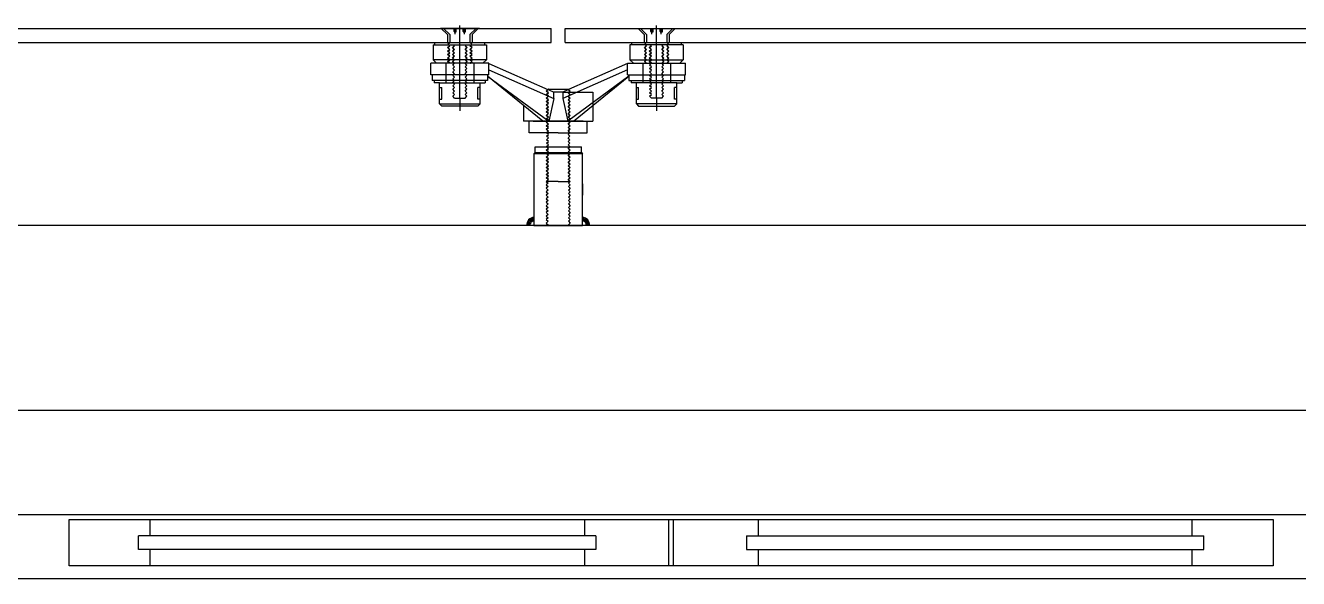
# Model space of a CAD drawing. Header units: millimetres. Extents: x -7448 to 427567, y 91657 to 341328.
# Drawn here: x 309354 to 310454, y 215457 to 215935 of the extents above; entities that cross this region are included whole.
import ezdxf

# ---------------------------------------------------------------- set-up
doc = ezdxf.new("R2010")
doc.units = ezdxf.units.MM
doc.header["$LTSCALE"] = 500
doc.header["$MEASUREMENT"] = 0
doc.linetypes.add('CENTER1', pattern=[8, 6, -1, 0, -1])
doc.linetypes.add('DASH_2', pattern=[34, 30, -1.5, 1, -1.5])
doc.layers.add('e-plan', color=9, linetype='CONTINUOUS')

msp = doc.modelspace()

# ---------------------------------------------------------------- linework, layer by layer
at = {"layer": 'e-plan'}
for p, q in [((308122.2, 215931.9), (309808.6, 215931.9)), ((309808.6, 215919.9), (309808.6, 215931.9)), ((309820.6, 215931.9), (311522.2, 215931.9)), ((309820.6, 215919.9), (309820.6, 215931.9)), ((308122.2, 215919.9), (309808.6, 215919.9)), ((309820.6, 215919.9), (311522.2, 215919.9)), ((311212.2, 215761.9), (308437.1, 215761.9)), ((309793.6, 215761.9), (309835.6, 215761.9)), ((311212.2, 215601.9), (308437.1, 215601.9)), ((311102.2, 215511.9), (308722.2, 215511.9)), ((309462.2, 215493.9), (309462.2, 215507.9)), ((309837.2, 215507.9), (309837.2, 215493.9)), ((309910.2, 215467.9), (309910.2, 215507.9)), ((309914.2, 215467.9), (309914.2, 215507.9)), ((309987.2, 215507.9), (309987.2, 215493.9)), ((310362.2, 215493.9), (310362.2, 215507.9)), ((309847.2, 215493.9), (309452.2, 215493.9)), ((309847.2, 215493.9), (309847.2, 215481.9)), ((309977.2, 215493.9), (309977.2, 215481.9)), ((309977.2, 215493.9), (310372.2, 215493.9)), ((309462.2, 215467.9), (309462.2, 215481.9)), ((309837.2, 215481.9), (309837.2, 215467.9)), ((309987.2, 215481.9), (309987.2, 215467.9)), ((310362.2, 215467.9), (310362.2, 215481.9)), ((308722.2, 215456.9), (311102.2, 215456.9))]:
    msp.add_line(p, q, dxfattribs=at)
at = {"layer": 'e-plan', "linetype": 'Continuous'}
for p, q in [((309746.5, 215931.9), (309712.8, 215931.9)), ((309718.9, 215926.7), (309713.6, 215931.9)), ((309726.3, 215928.9), (309724.9, 215928.9)), ((309734.3, 215928.9), (309732.9, 215928.9)), ((309740.4, 215926.7), (309745.6, 215931.9)), ((309882.8, 215931.9), (309916.5, 215931.9)), ((309888.9, 215926.7), (309883.6, 215931.9)), ((309894.9, 215928.9), (309896.3, 215928.9)), ((309902.9, 215928.9), (309904.3, 215928.9)), ((309910.4, 215926.7), (309915.6, 215931.9)), ((309706.6, 215917.9), (309719.6, 215917.9)), ((309706.6, 215917.9), (309706.6, 215904.9)), ((309708.1, 215917.9), (309708.1, 215919.9)), ((309718.9, 215926.7), (309718.9, 215919.9)), ((309719.9, 215917.9), (309723.8, 215917.9)), ((309720.9, 215926.7), (309720.9, 215919.9)), ((309724.1, 215917.9), (309735.1, 215917.9)), ((309735.4, 215917.9), (309739.4, 215917.9)), ((309738.4, 215926.7), (309738.4, 215919.9)), ((309739.7, 215917.9), (309751.1, 215917.9)), ((309740.4, 215926.7), (309740.4, 215919.9)), ((309751.1, 215917.9), (309751.1, 215919.9)), ((309751.1, 215917.9), (309752.6, 215917.9)), ((309752.6, 215917.9), (309752.6, 215904.9)), ((309876.6, 215917.9), (309876.6, 215904.9)), ((309878.1, 215917.9), (309876.6, 215917.9)), ((309878.1, 215917.9), (309878.1, 215919.9)), ((309889.6, 215917.9), (309878.1, 215917.9)), ((309888.9, 215926.7), (309888.9, 215919.9)), ((309893.8, 215917.9), (309889.9, 215917.9)), ((309890.9, 215926.7), (309890.9, 215919.9)), ((309905.1, 215917.9), (309894.1, 215917.9)), ((309909.4, 215917.9), (309905.4, 215917.9)), ((309908.4, 215926.7), (309908.4, 215919.9)), ((309922.6, 215917.9), (309909.7, 215917.9)), ((309910.4, 215926.7), (309910.4, 215919.9)), ((309921.1, 215917.9), (309921.1, 215919.9)), ((309922.6, 215917.9), (309922.6, 215904.9)), ((309720.9, 215904.9), (309706.6, 215904.9)), ((309752.6, 215904.9), (309720.9, 215904.9)), ((309876.6, 215904.9), (309908.4, 215904.9)), ((309908.4, 215904.9), (309922.6, 215904.9)), ((309720.6, 215901.9), (309704.6, 215901.9)), ((309704.6, 215891.9), (309704.6, 215901.9)), ((309734.1, 215901.9), (309720.9, 215901.9)), ((309738.4, 215901.9), (309734.4, 215901.9)), ((309754.6, 215901.9), (309738.7, 215901.9)), ((309754.6, 215891.9), (309754.6, 215901.9)), ((309754.6, 215901.7), (309805.6, 215879.2)), ((309754.6, 215896.2), (309810.7, 215871.5)), ((309874.6, 215896.2), (309818.6, 215871.5)), ((309874.6, 215901.7), (309823.6, 215879.2)), ((309874.6, 215901.9), (309890.6, 215901.9)), ((309874.6, 215891.9), (309874.6, 215901.9)), ((309890.9, 215901.9), (309894.8, 215901.9)), ((309895.1, 215901.9), (309908.4, 215901.9)), ((309908.7, 215901.9), (309924.6, 215901.9)), ((309924.6, 215891.9), (309924.6, 215901.9)), ((309754.6, 215891.9), (309704.6, 215891.9)), ((309705.6, 215891.9), (309705.6, 215886.9)), ((309753.6, 215886.9), (309705.6, 215886.9)), ((309707.6, 215886.9), (309707.6, 215884.9)), ((309712.1, 215866.9), (309712.1, 215884.9)), ((309747.1, 215866.9), (309747.1, 215884.9)), ((309751.6, 215886.9), (309751.6, 215884.9)), ((309753.6, 215891.9), (309753.6, 215886.9)), ((309753.6, 215890.9), (309806.4, 215851.9)), ((309801.3, 215851.9), (309753.6, 215890.8)), ((309875.6, 215890.9), (309822.9, 215851.9)), ((309827.9, 215851.9), (309875.6, 215890.8)), ((309874.6, 215891.9), (309924.6, 215891.9)), ((309875.6, 215891.9), (309875.6, 215886.9)), ((309875.6, 215886.9), (309923.6, 215886.9)), ((309877.6, 215886.9), (309877.6, 215884.9)), ((309882.1, 215866.9), (309882.1, 215884.9)), ((309917.1, 215866.9), (309917.1, 215884.9)), ((309921.6, 215886.9), (309921.6, 215884.9)), ((309923.6, 215891.9), (309923.6, 215886.9)), ((309714.1, 215870.9), (309714.1, 215880.9)), ((309745.1, 215870.9), (309745.1, 215880.9)), ((309805.8, 215879.1), (309810.7, 215876.9)), ((309805.9, 215879.6), (309823.3, 215879.6)), ((309818.5, 215876.9), (309810.7, 215876.9)), ((309810.7, 215871.5), (309810.7, 215876.9)), ((309823.4, 215879.1), (309818.5, 215876.9)), ((309818.5, 215876.9), (309844.6, 215876.9)), ((309818.6, 215876.9), (309818.6, 215871.5)), ((309844.6, 215876.9), (309844.6, 215851.9)), ((309884.1, 215870.9), (309884.1, 215880.9)), ((309915.1, 215870.9), (309915.1, 215880.9)), ((309714.1, 215864.9), (309712.1, 215866.9)), ((309745.1, 215864.9), (309714.1, 215864.9)), ((309747.1, 215866.9), (309745.1, 215864.9)), ((309784.6, 215865.5), (309784.6, 215851.9)), ((309810.7, 215871.5), (309806.4, 215851.9)), ((309818.6, 215871.5), (309822.9, 215851.9)), ((309882.1, 215866.9), (309884.1, 215864.9)), ((309884.1, 215864.9), (309915.1, 215864.9)), ((309915.1, 215864.9), (309917.1, 215866.9)), ((309814.6, 215851.9), (309784.6, 215851.9)), ((309793.1, 215851.9), (309814.6, 215851.9)), ((309814.6, 215851.9), (309844.6, 215851.9)), ((309836.1, 215851.9), (309814.6, 215851.9)), ((309804.3, 215841.9), (309789.6, 215841.9)), ((309814.6, 215841.9), (309804.6, 215841.9)), ((309814.6, 215841.9), (309824.6, 215841.9)), ((309824.9, 215841.9), (309839.6, 215841.9)), ((309794.6, 215824.8), (309794.6, 215829.8)), ((309794.6, 215829.8), (309804.5, 215829.8)), ((309804.7, 215829.8), (309824.5, 215829.8)), ((309824.8, 215829.8), (309834.6, 215829.8)), ((309834.6, 215824.8), (309834.6, 215829.8)), ((309793.6, 215823.8), (309794.6, 215824.8)), ((309793.6, 215823.8), (309793.6, 215761.9)), ((309835.6, 215823.8), (309793.6, 215823.8)), ((309794.6, 215824.8), (309834.6, 215824.8)), ((309834.6, 215824.8), (309835.6, 215823.8)), ((309835.6, 215761.9), (309835.6, 215823.8)), ((309835.6, 215797.8), (309835.6, 215787.9))]:
    msp.add_line(p, q, dxfattribs=at)
at = {"layer": 'e-plan', "linetype": 'CENTER1'}
for p, q in [((309715.6, 215931.9), (309720.9, 215926.7)), ((309724.6, 215929.2), (309724.6, 215931.9)), ((309725.6, 215926.9), (309725.6, 215931.9)), ((309726.6, 215929.2), (309726.6, 215931.9)), ((309729.6, 215871.9), (309729.6, 215934.5)), ((309732.6, 215929.2), (309732.6, 215931.9)), ((309733.6, 215926.9), (309733.6, 215931.9)), ((309734.6, 215929.2), (309734.6, 215931.9)), ((309743.6, 215931.9), (309738.4, 215926.7)), ((309885.6, 215931.9), (309890.9, 215926.7)), ((309894.6, 215929.2), (309894.6, 215931.9)), ((309895.6, 215926.9), (309895.6, 215931.9)), ((309896.6, 215929.2), (309896.6, 215931.9)), ((309899.6, 215871.9), (309899.6, 215934.5)), ((309902.6, 215929.2), (309902.6, 215931.9)), ((309903.6, 215926.9), (309903.6, 215931.9)), ((309904.6, 215929.2), (309904.6, 215931.9)), ((309913.6, 215931.9), (309908.4, 215926.7)), ((309719.1, 215915.4), (309720.6, 215916.9)), ((309719.4, 215918.4), (309720.9, 215919.9)), ((309720.9, 215916.9), (309719.4, 215918.4)), ((309719.4, 215915.4), (309720.9, 215916.9)), ((309720.6, 215916.9), (309719.6, 215917.9)), ((309723.3, 215915.4), (309724.8, 215916.9)), ((309723.6, 215915.4), (309725.1, 215916.9)), ((309724.8, 215916.9), (309723.8, 215917.9)), ((309725.1, 215916.9), (309724.1, 215917.9)), ((309734.1, 215916.9), (309735.1, 215917.9)), ((309735.6, 215915.4), (309734.1, 215916.9)), ((309734.4, 215916.9), (309735.4, 215917.9)), ((309735.9, 215915.4), (309734.4, 215916.9)), ((309739.9, 215918.4), (309738.4, 215919.9)), ((309738.4, 215916.9), (309739.9, 215918.4)), ((309739.9, 215915.4), (309738.4, 215916.9)), ((309738.7, 215916.9), (309739.7, 215917.9)), ((309740.2, 215915.4), (309738.7, 215916.9)), ((309889.1, 215915.4), (309890.6, 215916.9)), ((309889.4, 215918.4), (309890.9, 215919.9)), ((309890.9, 215916.9), (309889.4, 215918.4)), ((309889.4, 215915.4), (309890.9, 215916.9)), ((309890.6, 215916.9), (309889.6, 215917.9)), ((309893.3, 215915.4), (309894.8, 215916.9)), ((309893.6, 215915.4), (309895.1, 215916.9)), ((309894.8, 215916.9), (309893.8, 215917.9)), ((309895.1, 215916.9), (309894.1, 215917.9)), ((309904.1, 215916.9), (309905.1, 215917.9)), ((309905.6, 215915.4), (309904.1, 215916.9)), ((309904.4, 215916.9), (309905.4, 215917.9)), ((309905.9, 215915.4), (309904.4, 215916.9)), ((309909.9, 215918.4), (309908.4, 215919.9)), ((309908.4, 215916.9), (309909.9, 215918.4)), ((309909.9, 215915.4), (309908.4, 215916.9)), ((309908.7, 215916.9), (309909.7, 215917.9)), ((309910.2, 215915.4), (309908.7, 215916.9)), ((309706.6, 215904.9), (309709.6, 215901.9)), ((309720.6, 215913.9), (309719.1, 215915.4)), ((309719.1, 215912.4), (309720.6, 215913.9)), ((309720.6, 215910.9), (309719.1, 215912.4)), ((309719.1, 215909.4), (309720.6, 215910.9)), ((309720.6, 215907.9), (309719.1, 215909.4)), ((309719.1, 215906.4), (309720.6, 215907.9)), ((309720.6, 215904.9), (309719.1, 215906.4)), ((309719.1, 215903.4), (309720.6, 215904.9)), ((309720.9, 215913.9), (309719.4, 215915.4)), ((309719.4, 215912.4), (309720.9, 215913.9)), ((309720.9, 215910.9), (309719.4, 215912.4)), ((309719.4, 215909.4), (309720.9, 215910.9)), ((309720.9, 215907.9), (309719.4, 215909.4)), ((309719.4, 215906.4), (309720.9, 215907.9)), ((309720.9, 215904.9), (309719.4, 215906.4)), ((309719.4, 215903.4), (309720.9, 215904.9)), ((309724.8, 215913.9), (309723.3, 215915.4)), ((309723.3, 215912.4), (309724.8, 215913.9)), ((309724.8, 215910.9), (309723.3, 215912.4)), ((309723.3, 215909.4), (309724.8, 215910.9)), ((309724.8, 215907.9), (309723.3, 215909.4)), ((309723.3, 215906.4), (309724.8, 215907.9)), ((309724.8, 215904.9), (309723.3, 215906.4)), ((309723.3, 215903.4), (309724.8, 215904.9)), ((309725.1, 215913.9), (309723.6, 215915.4)), ((309723.6, 215912.4), (309725.1, 215913.9)), ((309725.1, 215910.9), (309723.6, 215912.4)), ((309723.6, 215909.4), (309725.1, 215910.9)), ((309725.1, 215907.9), (309723.6, 215909.4)), ((309723.6, 215906.4), (309725.1, 215907.9)), ((309725.1, 215904.9), (309723.6, 215906.4)), ((309723.6, 215903.4), (309725.1, 215904.9)), ((309734.1, 215913.9), (309735.6, 215915.4)), ((309735.6, 215912.4), (309734.1, 215913.9)), ((309734.1, 215910.9), (309735.6, 215912.4)), ((309735.6, 215909.4), (309734.1, 215910.9)), ((309734.1, 215907.9), (309735.6, 215909.4)), ((309735.6, 215906.4), (309734.1, 215907.9)), ((309734.1, 215904.9), (309735.6, 215906.4)), ((309735.6, 215903.4), (309734.1, 215904.9)), ((309734.4, 215913.9), (309735.9, 215915.4)), ((309735.9, 215912.4), (309734.4, 215913.9)), ((309734.4, 215910.9), (309735.9, 215912.4)), ((309735.9, 215909.4), (309734.4, 215910.9)), ((309734.4, 215907.9), (309735.9, 215909.4)), ((309735.9, 215906.4), (309734.4, 215907.9)), ((309734.4, 215904.9), (309735.9, 215906.4)), ((309735.9, 215903.4), (309734.4, 215904.9)), ((309738.4, 215913.9), (309739.9, 215915.4)), ((309739.9, 215912.4), (309738.4, 215913.9)), ((309738.4, 215910.9), (309739.9, 215912.4)), ((309739.9, 215909.4), (309738.4, 215910.9)), ((309738.4, 215907.9), (309739.9, 215909.4)), ((309739.9, 215906.4), (309738.4, 215907.9)), ((309738.4, 215904.9), (309739.9, 215906.4)), ((309739.9, 215903.4), (309738.4, 215904.9)), ((309738.7, 215913.9), (309740.2, 215915.4)), ((309740.2, 215912.4), (309738.7, 215913.9)), ((309738.7, 215910.9), (309740.2, 215912.4)), ((309740.2, 215909.4), (309738.7, 215910.9)), ((309738.7, 215907.9), (309740.2, 215909.4)), ((309740.2, 215906.4), (309738.7, 215907.9)), ((309738.7, 215904.9), (309740.2, 215906.4)), ((309740.2, 215903.4), (309738.7, 215904.9)), ((309752.6, 215904.9), (309749.6, 215901.9)), ((309876.6, 215904.9), (309879.6, 215901.9)), ((309890.6, 215913.9), (309889.1, 215915.4)), ((309889.1, 215912.4), (309890.6, 215913.9)), ((309890.6, 215910.9), (309889.1, 215912.4)), ((309889.1, 215909.4), (309890.6, 215910.9)), ((309890.6, 215907.9), (309889.1, 215909.4)), ((309889.1, 215906.4), (309890.6, 215907.9)), ((309890.6, 215904.9), (309889.1, 215906.4)), ((309889.1, 215903.4), (309890.6, 215904.9)), ((309890.9, 215913.9), (309889.4, 215915.4)), ((309889.4, 215912.4), (309890.9, 215913.9)), ((309890.9, 215910.9), (309889.4, 215912.4)), ((309889.4, 215909.4), (309890.9, 215910.9)), ((309890.9, 215907.9), (309889.4, 215909.4)), ((309889.4, 215906.4), (309890.9, 215907.9)), ((309890.9, 215904.9), (309889.4, 215906.4)), ((309889.4, 215903.4), (309890.9, 215904.9)), ((309894.8, 215913.9), (309893.3, 215915.4)), ((309893.3, 215912.4), (309894.8, 215913.9)), ((309894.8, 215910.9), (309893.3, 215912.4)), ((309893.3, 215909.4), (309894.8, 215910.9)), ((309894.8, 215907.9), (309893.3, 215909.4)), ((309893.3, 215906.4), (309894.8, 215907.9)), ((309894.8, 215904.9), (309893.3, 215906.4)), ((309893.3, 215903.4), (309894.8, 215904.9)), ((309895.1, 215913.9), (309893.6, 215915.4)), ((309893.6, 215912.4), (309895.1, 215913.9)), ((309895.1, 215910.9), (309893.6, 215912.4)), ((309893.6, 215909.4), (309895.1, 215910.9)), ((309895.1, 215907.9), (309893.6, 215909.4)), ((309893.6, 215906.4), (309895.1, 215907.9)), ((309895.1, 215904.9), (309893.6, 215906.4)), ((309893.6, 215903.4), (309895.1, 215904.9)), ((309904.1, 215913.9), (309905.6, 215915.4)), ((309905.6, 215912.4), (309904.1, 215913.9)), ((309904.1, 215910.9), (309905.6, 215912.4)), ((309905.6, 215909.4), (309904.1, 215910.9)), ((309904.1, 215907.9), (309905.6, 215909.4)), ((309905.6, 215906.4), (309904.1, 215907.9)), ((309904.1, 215904.9), (309905.6, 215906.4)), ((309905.6, 215903.4), (309904.1, 215904.9)), ((309904.4, 215913.9), (309905.9, 215915.4)), ((309905.9, 215912.4), (309904.4, 215913.9)), ((309904.4, 215910.9), (309905.9, 215912.4)), ((309905.9, 215909.4), (309904.4, 215910.9)), ((309904.4, 215907.9), (309905.9, 215909.4)), ((309905.9, 215906.4), (309904.4, 215907.9)), ((309904.4, 215904.9), (309905.9, 215906.4)), ((309905.9, 215903.4), (309904.4, 215904.9)), ((309908.4, 215913.9), (309909.9, 215915.4)), ((309909.9, 215912.4), (309908.4, 215913.9)), ((309908.4, 215910.9), (309909.9, 215912.4)), ((309909.9, 215909.4), (309908.4, 215910.9)), ((309908.4, 215907.9), (309909.9, 215909.4)), ((309909.9, 215906.4), (309908.4, 215907.9)), ((309908.4, 215904.9), (309909.9, 215906.4)), ((309909.9, 215903.4), (309908.4, 215904.9)), ((309908.7, 215913.9), (309910.2, 215915.4)), ((309910.2, 215912.4), (309908.7, 215913.9)), ((309908.7, 215910.9), (309910.2, 215912.4)), ((309910.2, 215909.4), (309908.7, 215910.9)), ((309908.7, 215907.9), (309910.2, 215909.4)), ((309910.2, 215906.4), (309908.7, 215907.9)), ((309908.7, 215904.9), (309910.2, 215906.4)), ((309910.2, 215903.4), (309908.7, 215904.9)), ((309922.6, 215904.9), (309919.6, 215901.9)), ((309720.6, 215901.9), (309719.1, 215903.4)), ((309720.9, 215901.9), (309719.4, 215903.4)), ((309724.8, 215901.9), (309723.3, 215903.4)), ((309725.1, 215901.9), (309723.6, 215903.4)), ((309723.6, 215900.4), (309725.1, 215901.9)), ((309725.1, 215898.9), (309723.6, 215900.4)), ((309723.6, 215897.4), (309725.1, 215898.9)), ((309725.1, 215895.9), (309723.6, 215897.4)), ((309723.6, 215894.4), (309725.1, 215895.9)), ((309725.1, 215892.9), (309723.6, 215894.4)), ((309734.1, 215901.9), (309735.6, 215903.4)), ((309735.6, 215900.4), (309734.1, 215901.9)), ((309734.1, 215898.9), (309735.6, 215900.4)), ((309735.6, 215897.4), (309734.1, 215898.9)), ((309734.1, 215895.9), (309735.6, 215897.4)), ((309735.6, 215894.4), (309734.1, 215895.9)), ((309734.1, 215892.9), (309735.6, 215894.4)), ((309734.4, 215901.9), (309735.9, 215903.4)), ((309738.4, 215901.9), (309739.9, 215903.4)), ((309738.7, 215901.9), (309740.2, 215903.4)), ((309890.6, 215901.9), (309889.1, 215903.4)), ((309890.9, 215901.9), (309889.4, 215903.4)), ((309894.8, 215901.9), (309893.3, 215903.4)), ((309895.1, 215901.9), (309893.6, 215903.4)), ((309893.6, 215900.4), (309895.1, 215901.9)), ((309895.1, 215898.9), (309893.6, 215900.4)), ((309893.6, 215897.4), (309895.1, 215898.9)), ((309895.1, 215895.9), (309893.6, 215897.4)), ((309893.6, 215894.4), (309895.1, 215895.9)), ((309895.1, 215892.9), (309893.6, 215894.4)), ((309904.1, 215901.9), (309905.6, 215903.4)), ((309905.6, 215900.4), (309904.1, 215901.9)), ((309904.1, 215898.9), (309905.6, 215900.4)), ((309905.6, 215897.4), (309904.1, 215898.9)), ((309904.1, 215895.9), (309905.6, 215897.4)), ((309905.6, 215894.4), (309904.1, 215895.9)), ((309904.1, 215892.9), (309905.6, 215894.4)), ((309904.4, 215901.9), (309905.9, 215903.4)), ((309908.4, 215901.9), (309909.9, 215903.4)), ((309908.7, 215901.9), (309910.2, 215903.4)), ((309712.1, 215884.9), (309707.6, 215884.9)), ((309712.1, 215884.9), (309749.8, 215884.9)), ((309723.6, 215891.4), (309725.1, 215892.9)), ((309725.1, 215889.9), (309723.6, 215891.4)), ((309723.6, 215888.4), (309725.1, 215889.9)), ((309725.1, 215886.9), (309723.6, 215888.4)), ((309723.6, 215885.4), (309725.1, 215886.9)), ((309725.1, 215883.9), (309723.6, 215885.4)), ((309723.6, 215882.4), (309725.1, 215883.9)), ((309735.6, 215891.4), (309734.1, 215892.9)), ((309734.1, 215889.9), (309735.6, 215891.4)), ((309735.6, 215888.4), (309734.1, 215889.9)), ((309734.1, 215886.9), (309735.6, 215888.4)), ((309735.6, 215885.4), (309734.1, 215886.9)), ((309734.1, 215883.9), (309735.6, 215885.4)), ((309735.6, 215882.4), (309734.1, 215883.9)), ((309749.8, 215884.9), (309751.6, 215884.9)), ((309879.5, 215884.9), (309877.6, 215884.9)), ((309917.1, 215884.9), (309879.5, 215884.9)), ((309893.6, 215891.4), (309895.1, 215892.9)), ((309895.1, 215889.9), (309893.6, 215891.4)), ((309893.6, 215888.4), (309895.1, 215889.9)), ((309895.1, 215886.9), (309893.6, 215888.4)), ((309893.6, 215885.4), (309895.1, 215886.9)), ((309895.1, 215883.9), (309893.6, 215885.4)), ((309893.6, 215882.4), (309895.1, 215883.9)), ((309905.6, 215891.4), (309904.1, 215892.9)), ((309904.1, 215889.9), (309905.6, 215891.4)), ((309905.6, 215888.4), (309904.1, 215889.9)), ((309904.1, 215886.9), (309905.6, 215888.4)), ((309905.6, 215885.4), (309904.1, 215886.9)), ((309904.1, 215883.9), (309905.6, 215885.4)), ((309905.6, 215882.4), (309904.1, 215883.9)), ((309917.1, 215884.9), (309921.6, 215884.9)), ((309712.1, 215880.9), (309714.1, 215880.9)), ((309725.1, 215880.9), (309723.6, 215882.4)), ((309723.6, 215879.4), (309725.1, 215880.9)), ((309725.1, 215877.9), (309723.6, 215879.4)), ((309723.6, 215876.4), (309725.1, 215877.9)), ((309725.1, 215874.9), (309723.6, 215876.4)), ((309723.6, 215873.4), (309725.1, 215874.9)), ((309725.1, 215871.9), (309723.6, 215873.4)), ((309725.1, 215871.9), (309734.1, 215871.9)), ((309729.6, 215871.9), (309729.6, 215860.9)), ((309734.1, 215880.9), (309735.6, 215882.4)), ((309735.6, 215879.4), (309734.1, 215880.9)), ((309734.1, 215877.9), (309735.6, 215879.4)), ((309735.6, 215876.4), (309734.1, 215877.9)), ((309734.1, 215874.9), (309735.6, 215876.4)), ((309735.6, 215873.4), (309734.1, 215874.9)), ((309734.1, 215871.9), (309735.6, 215873.4)), ((309747.1, 215880.9), (309745.1, 215880.9)), ((309804.3, 215877.9), (309805.6, 215879.2)), ((309805.8, 215876.4), (309804.3, 215877.9)), ((309804.3, 215874.9), (309805.8, 215876.4)), ((309805.8, 215873.4), (309804.3, 215874.9)), ((309804.3, 215871.9), (309805.8, 215873.4)), ((309805.8, 215870.4), (309804.3, 215871.9)), ((309804.6, 215877.9), (309806.1, 215879.4)), ((309806.1, 215876.4), (309804.6, 215877.9)), ((309804.6, 215874.9), (309806.1, 215876.4)), ((309806.1, 215873.4), (309804.6, 215874.9)), ((309804.6, 215871.9), (309806.1, 215873.4)), ((309806.1, 215870.4), (309804.6, 215871.9)), ((309806.1, 215879.4), (309805.9, 215879.6)), ((309823.1, 215879.4), (309823.3, 215879.6)), ((309824.6, 215877.9), (309823.1, 215879.4)), ((309823.1, 215876.4), (309824.6, 215877.9)), ((309824.6, 215874.9), (309823.1, 215876.4)), ((309823.1, 215873.4), (309824.6, 215874.9)), ((309824.6, 215871.9), (309823.1, 215873.4)), ((309823.1, 215870.4), (309824.6, 215871.9)), ((309823.4, 215876.4), (309824.9, 215877.9)), ((309824.9, 215874.9), (309823.4, 215876.4)), ((309823.4, 215873.4), (309824.9, 215874.9)), ((309824.9, 215871.9), (309823.4, 215873.4)), ((309823.4, 215870.4), (309824.9, 215871.9)), ((309824.9, 215877.9), (309823.6, 215879.2)), ((309882.1, 215880.9), (309884.1, 215880.9)), ((309895.1, 215880.9), (309893.6, 215882.4)), ((309893.6, 215879.4), (309895.1, 215880.9)), ((309895.1, 215877.9), (309893.6, 215879.4)), ((309893.6, 215876.4), (309895.1, 215877.9)), ((309895.1, 215874.9), (309893.6, 215876.4)), ((309893.6, 215873.4), (309895.1, 215874.9)), ((309895.1, 215871.9), (309893.6, 215873.4)), ((309904.1, 215871.9), (309895.1, 215871.9)), ((309899.6, 215871.9), (309899.6, 215860.9)), ((309904.1, 215880.9), (309905.6, 215882.4)), ((309905.6, 215879.4), (309904.1, 215880.9)), ((309904.1, 215877.9), (309905.6, 215879.4)), ((309905.6, 215876.4), (309904.1, 215877.9)), ((309904.1, 215874.9), (309905.6, 215876.4)), ((309905.6, 215873.4), (309904.1, 215874.9)), ((309904.1, 215871.9), (309905.6, 215873.4)), ((309917.1, 215880.9), (309915.1, 215880.9)), ((309712.1, 215870.9), (309714.1, 215870.9)), ((309712.1, 215866.9), (309747.1, 215866.9)), ((309747.1, 215870.9), (309745.1, 215870.9)), ((309804.3, 215868.9), (309805.8, 215870.4)), ((309805.8, 215867.4), (309804.3, 215868.9)), ((309804.3, 215865.9), (309805.8, 215867.4)), ((309805.8, 215864.4), (309804.3, 215865.9)), ((309804.3, 215862.9), (309805.8, 215864.4)), ((309805.8, 215861.4), (309804.3, 215862.9)), ((309804.3, 215859.9), (309805.8, 215861.4)), ((309804.6, 215868.9), (309806.1, 215870.4)), ((309806.1, 215867.4), (309804.6, 215868.9)), ((309804.6, 215865.9), (309806.1, 215867.4)), ((309806.1, 215864.4), (309804.6, 215865.9)), ((309804.6, 215862.9), (309806.1, 215864.4)), ((309806.1, 215861.4), (309804.6, 215862.9)), ((309804.6, 215859.9), (309806.1, 215861.4)), ((309824.6, 215868.9), (309823.1, 215870.4)), ((309823.1, 215867.4), (309824.6, 215868.9)), ((309824.6, 215865.9), (309823.1, 215867.4)), ((309823.1, 215864.4), (309824.6, 215865.9)), ((309824.6, 215862.9), (309823.1, 215864.4)), ((309823.1, 215861.4), (309824.6, 215862.9)), ((309824.6, 215859.9), (309823.1, 215861.4)), ((309824.9, 215868.9), (309823.4, 215870.4)), ((309823.4, 215867.4), (309824.9, 215868.9)), ((309824.9, 215865.9), (309823.4, 215867.4)), ((309823.4, 215864.4), (309824.9, 215865.9)), ((309824.9, 215862.9), (309823.4, 215864.4)), ((309823.4, 215861.4), (309824.9, 215862.9)), ((309824.9, 215859.9), (309823.4, 215861.4)), ((309882.1, 215870.9), (309884.1, 215870.9)), ((309917.1, 215866.9), (309882.1, 215866.9)), ((309917.1, 215870.9), (309915.1, 215870.9)), ((309805.8, 215858.4), (309804.3, 215859.9)), ((309804.3, 215856.9), (309805.8, 215858.4)), ((309805.8, 215855.4), (309804.3, 215856.9)), ((309804.3, 215853.9), (309805.8, 215855.4)), ((309805.8, 215852.4), (309804.3, 215853.9)), ((309804.3, 215850.9), (309805.8, 215852.4)), ((309805.8, 215849.4), (309804.3, 215850.9)), ((309806.1, 215858.4), (309804.6, 215859.9)), ((309804.6, 215856.9), (309806.1, 215858.4)), ((309806.1, 215855.4), (309804.6, 215856.9)), ((309804.6, 215853.9), (309806.1, 215855.4)), ((309806.1, 215852.4), (309804.6, 215853.9)), ((309804.6, 215850.9), (309806.1, 215852.4)), ((309806.1, 215849.4), (309804.6, 215850.9)), ((309805.8, 215855.4), (309804.8, 215856.4)), ((309823.1, 215858.4), (309824.6, 215859.9)), ((309824.6, 215856.9), (309823.1, 215858.4)), ((309823.1, 215855.4), (309824.6, 215856.9)), ((309824.6, 215853.9), (309823.1, 215855.4)), ((309823.1, 215852.4), (309824.6, 215853.9)), ((309824.6, 215850.9), (309823.1, 215852.4)), ((309823.1, 215849.4), (309824.6, 215850.9)), ((309823.4, 215858.4), (309824.9, 215859.9)), ((309824.9, 215856.9), (309823.4, 215858.4)), ((309823.4, 215855.4), (309824.9, 215856.9)), ((309823.4, 215855.4), (309824.4, 215856.4)), ((309824.9, 215853.9), (309823.4, 215855.4)), ((309823.4, 215852.4), (309824.9, 215853.9)), ((309824.9, 215850.9), (309823.4, 215852.4)), ((309823.4, 215849.4), (309824.9, 215850.9)), ((309804.3, 215847.9), (309805.8, 215849.4)), ((309805.8, 215846.4), (309804.3, 215847.9)), ((309804.3, 215844.9), (309805.8, 215846.4)), ((309805.8, 215843.4), (309804.3, 215844.9)), ((309804.3, 215841.9), (309805.8, 215843.4)), ((309804.6, 215847.9), (309806.1, 215849.4)), ((309806.1, 215846.4), (309804.6, 215847.9)), ((309804.6, 215844.9), (309806.1, 215846.4)), ((309806.1, 215843.4), (309804.6, 215844.9)), ((309804.6, 215841.9), (309806.1, 215843.4)), ((309806.1, 215840.4), (309804.6, 215841.9)), ((309804.6, 215838.9), (309806.1, 215840.4)), ((309806.1, 215837.4), (309804.6, 215838.9)), ((309806.1, 215843.4), (309805.1, 215844.4)), ((309824.6, 215847.9), (309823.1, 215849.4)), ((309823.1, 215846.4), (309824.6, 215847.9)), ((309824.6, 215844.9), (309823.1, 215846.4)), ((309823.1, 215843.4), (309824.6, 215844.9)), ((309823.1, 215843.4), (309824.1, 215844.4)), ((309824.6, 215841.9), (309823.1, 215843.4)), ((309823.1, 215840.4), (309824.6, 215841.9)), ((309824.6, 215838.9), (309823.1, 215840.4)), ((309823.1, 215837.4), (309824.6, 215838.9)), ((309824.9, 215847.9), (309823.4, 215849.4)), ((309823.4, 215846.4), (309824.9, 215847.9)), ((309824.9, 215844.9), (309823.4, 215846.4)), ((309823.4, 215843.4), (309824.9, 215844.9)), ((309824.9, 215841.9), (309823.4, 215843.4)), ((309804.3, 215826.9), (309805.8, 215828.4)), ((309805.8, 215828.4), (309804.5, 215829.8)), ((309804.6, 215835.9), (309806.1, 215837.4)), ((309806.1, 215834.4), (309804.6, 215835.9)), ((309804.6, 215832.9), (309806.1, 215834.4)), ((309806.1, 215831.4), (309804.6, 215832.9)), ((309804.6, 215829.9), (309806.1, 215831.4)), ((309806.1, 215828.4), (309804.6, 215829.9)), ((309804.6, 215826.9), (309806.1, 215828.4)), ((309824.6, 215835.9), (309823.1, 215837.4)), ((309823.1, 215834.4), (309824.6, 215835.9)), ((309824.6, 215832.9), (309823.1, 215834.4)), ((309823.1, 215831.4), (309824.6, 215832.9)), ((309824.6, 215829.9), (309823.1, 215831.4)), ((309823.1, 215828.4), (309824.6, 215829.9)), ((309824.6, 215826.9), (309823.1, 215828.4)), ((309823.4, 215828.4), (309824.8, 215829.8)), ((309824.9, 215826.9), (309823.4, 215828.4)), ((309805.8, 215825.4), (309804.3, 215826.9)), ((309804.3, 215823.9), (309805.8, 215825.4)), ((309805.8, 215822.4), (309804.3, 215823.9)), ((309804.3, 215820.9), (309805.8, 215822.4)), ((309805.8, 215819.4), (309804.3, 215820.9)), ((309804.3, 215817.9), (309805.8, 215819.4)), ((309805.8, 215816.4), (309804.3, 215817.9)), ((309806.1, 215825.4), (309804.6, 215826.9)), ((309804.6, 215823.9), (309806.1, 215825.4)), ((309806.1, 215822.4), (309804.6, 215823.9)), ((309804.6, 215820.9), (309806.1, 215822.4)), ((309806.1, 215819.4), (309804.6, 215820.9)), ((309804.6, 215817.9), (309806.1, 215819.4)), ((309806.1, 215816.4), (309804.6, 215817.9)), ((309823.1, 215825.4), (309824.6, 215826.9)), ((309824.6, 215823.9), (309823.1, 215825.4)), ((309823.1, 215822.4), (309824.6, 215823.9)), ((309824.6, 215820.9), (309823.1, 215822.4)), ((309823.1, 215819.4), (309824.6, 215820.9)), ((309824.6, 215817.9), (309823.1, 215819.4)), ((309823.1, 215816.4), (309824.6, 215817.9)), ((309823.4, 215825.4), (309824.9, 215826.9)), ((309824.9, 215823.9), (309823.4, 215825.4)), ((309823.4, 215822.4), (309824.9, 215823.9)), ((309824.9, 215820.9), (309823.4, 215822.4)), ((309823.4, 215819.4), (309824.9, 215820.9)), ((309824.9, 215817.9), (309823.4, 215819.4)), ((309823.4, 215816.4), (309824.9, 215817.9)), ((309804.3, 215814.9), (309805.8, 215816.4)), ((309805.8, 215813.4), (309804.3, 215814.9)), ((309804.3, 215811.9), (309805.8, 215813.4)), ((309805.8, 215810.4), (309804.3, 215811.9)), ((309804.3, 215808.9), (309805.8, 215810.4)), ((309805.8, 215807.4), (309804.3, 215808.9)), ((309804.3, 215805.9), (309805.8, 215807.4)), ((309805.8, 215804.4), (309804.3, 215805.9)), ((309804.6, 215814.9), (309806.1, 215816.4)), ((309806.1, 215813.4), (309804.6, 215814.9)), ((309804.6, 215811.9), (309806.1, 215813.4)), ((309806.1, 215810.4), (309804.6, 215811.9)), ((309804.6, 215808.9), (309806.1, 215810.4)), ((309806.1, 215807.4), (309804.6, 215808.9)), ((309804.6, 215805.9), (309806.1, 215807.4)), ((309806.1, 215804.4), (309804.6, 215805.9)), ((309824.6, 215814.9), (309823.1, 215816.4)), ((309823.1, 215813.4), (309824.6, 215814.9)), ((309824.6, 215811.9), (309823.1, 215813.4)), ((309823.1, 215810.4), (309824.6, 215811.9)), ((309824.6, 215808.9), (309823.1, 215810.4)), ((309823.1, 215807.4), (309824.6, 215808.9)), ((309824.6, 215805.9), (309823.1, 215807.4)), ((309823.1, 215804.4), (309824.6, 215805.9)), ((309824.9, 215814.9), (309823.4, 215816.4)), ((309823.4, 215813.4), (309824.9, 215814.9)), ((309824.9, 215811.9), (309823.4, 215813.4)), ((309823.4, 215810.4), (309824.9, 215811.9)), ((309824.9, 215808.9), (309823.4, 215810.4)), ((309823.4, 215807.4), (309824.9, 215808.9)), ((309824.9, 215805.9), (309823.4, 215807.4)), ((309823.4, 215804.4), (309824.9, 215805.9)), ((309804.3, 215802.9), (309805.8, 215804.4)), ((309805.8, 215801.4), (309804.3, 215802.9)), ((309804.3, 215799.9), (309805.8, 215801.4)), ((309804.3, 215799.9), (309805.8, 215798.4)), ((309805.8, 215798.4), (309804.3, 215796.9)), ((309804.3, 215796.9), (309805.8, 215795.4)), ((309805.8, 215795.4), (309804.3, 215793.9)), ((309804.6, 215802.9), (309806.1, 215804.4)), ((309806.1, 215801.4), (309804.6, 215802.9)), ((309804.6, 215799.9), (309806.1, 215801.4)), ((309814.6, 215799.9), (309804.6, 215799.9)), ((309814.6, 215799.9), (309824.6, 215799.9)), ((309824.6, 215802.9), (309823.1, 215804.4)), ((309823.1, 215801.4), (309824.6, 215802.9)), ((309824.6, 215799.9), (309823.1, 215801.4)), ((309824.9, 215802.9), (309823.4, 215804.4)), ((309823.4, 215801.4), (309824.9, 215802.9)), ((309824.9, 215799.9), (309823.4, 215801.4)), ((309824.9, 215799.9), (309823.4, 215798.4)), ((309823.4, 215798.4), (309824.9, 215796.9)), ((309824.9, 215796.9), (309823.4, 215795.4)), ((309823.4, 215795.4), (309824.9, 215793.9)), ((309804.3, 215793.9), (309805.8, 215792.4)), ((309805.8, 215792.4), (309804.3, 215790.9)), ((309804.3, 215790.9), (309805.8, 215789.4)), ((309805.8, 215789.4), (309804.3, 215787.9)), ((309804.3, 215787.9), (309805.8, 215786.4)), ((309805.8, 215786.4), (309804.3, 215784.9)), ((309804.3, 215784.9), (309805.8, 215783.4)), ((309824.9, 215793.9), (309823.4, 215792.4)), ((309823.4, 215792.4), (309824.9, 215790.9)), ((309824.9, 215790.9), (309823.4, 215789.4)), ((309823.4, 215789.4), (309824.9, 215787.9)), ((309824.9, 215787.9), (309823.4, 215786.4)), ((309823.4, 215786.4), (309824.9, 215784.9)), ((309824.9, 215784.9), (309823.4, 215783.4)), ((309805.8, 215783.4), (309804.3, 215781.9)), ((309804.3, 215781.9), (309805.8, 215780.4)), ((309805.8, 215780.4), (309804.3, 215778.9)), ((309804.3, 215778.9), (309805.8, 215777.4)), ((309805.8, 215777.4), (309804.3, 215775.9)), ((309804.3, 215775.9), (309805.8, 215774.4)), ((309805.8, 215774.4), (309804.3, 215772.9)), ((309804.3, 215772.9), (309805.8, 215771.4)), ((309823.4, 215783.4), (309824.9, 215781.9)), ((309824.9, 215781.9), (309823.4, 215780.4)), ((309823.4, 215780.4), (309824.9, 215778.9)), ((309824.9, 215778.9), (309823.4, 215777.4)), ((309823.4, 215777.4), (309824.9, 215775.9)), ((309824.9, 215775.9), (309823.4, 215774.4)), ((309823.4, 215774.4), (309824.9, 215772.9)), ((309824.9, 215772.9), (309823.4, 215771.4)), ((309805.8, 215771.4), (309804.3, 215769.9)), ((309804.3, 215769.9), (309805.8, 215768.4)), ((309805.8, 215768.4), (309804.3, 215766.9)), ((309804.3, 215766.9), (309805.8, 215765.4)), ((309805.8, 215765.4), (309804.3, 215763.9)), ((309804.3, 215763.9), (309805.8, 215762.4)), ((309805.8, 215762.4), (309805.3, 215761.9)), ((309823.4, 215771.4), (309824.9, 215769.9)), ((309824.9, 215769.9), (309823.4, 215768.4)), ((309823.4, 215768.4), (309824.9, 215766.9)), ((309824.9, 215766.9), (309823.4, 215765.4)), ((309823.4, 215765.4), (309824.9, 215763.9)), ((309824.9, 215763.9), (309823.4, 215762.4)), ((309823.4, 215762.4), (309823.9, 215761.9))]:
    msp.add_line(p, q, dxfattribs=at)
at = {"layer": 'e-plan', "linetype": 'DASH_2'}
for p, q in [((309717.6, 215901.9), (309717.6, 215884.9)), ((309741.6, 215901.9), (309741.6, 215884.9)), ((309887.6, 215901.9), (309887.6, 215884.9)), ((309911.6, 215901.9), (309911.6, 215884.9)), ((309789.6, 215841.9), (309789.6, 215851.9)), ((309839.6, 215841.9), (309839.6, 215851.9))]:
    msp.add_line(p, q, dxfattribs=at)
at = {"layer": 'e-plan'}
msp.add_lwpolyline([(309392.2, 215507.9), (310432.2, 215507.9), (310432.2, 215467.9), (309392.2, 215467.9)], close=True, dxfattribs=at)
for points in [[(309847.2, 215481.9), (309452.2, 215481.9), (309452.2, 215493.9)], [(309977.2, 215481.9), (310372.2, 215481.9), (310372.2, 215493.9)]]:
    msp.add_lwpolyline(points, dxfattribs=at)
at = {"layer": 'e-plan', "linetype": 'CENTER1'}
for centre, start, end in [((309724.9, 215929.2), 180, 270), ((309726.3, 215929.2), 270, 0), ((309732.9, 215929.2), 180, 270), ((309734.3, 215929.2), 270, 0), ((309894.9, 215929.2), 180, 270), ((309896.3, 215929.2), 270, 0), ((309902.9, 215929.2), 180, 270), ((309904.3, 215929.2), 270, 0)]:
    msp.add_arc(centre, 0.3, start, end, dxfattribs=at)
at = {"layer": 'e-plan', "linetype": 'Continuous'}
for centre, radius, start, end in [((309793.6, 215762.6), 6.11, 89.8114, 186.0131), ((309793.6, 215762.6), 5.11, 89.8114, 187.1953), ((309793.6, 215762.6), 4.11, 89.8114, 188.9587), ((309793.6, 215762.6), 3.11, 89.8114, 191.8754), ((309835.6, 215762.6), 6.11, 353.9869, 90.1886), ((309835.6, 215762.6), 5.11, 352.8047, 90.1886), ((309835.6, 215762.6), 4.11, 351.0413, 90.1886), ((309835.6, 215762.6), 3.11, 348.1246, 90.1886)]:
    msp.add_arc(centre, radius, start, end, dxfattribs=at)

doc.saveas('drawing.dxf')
